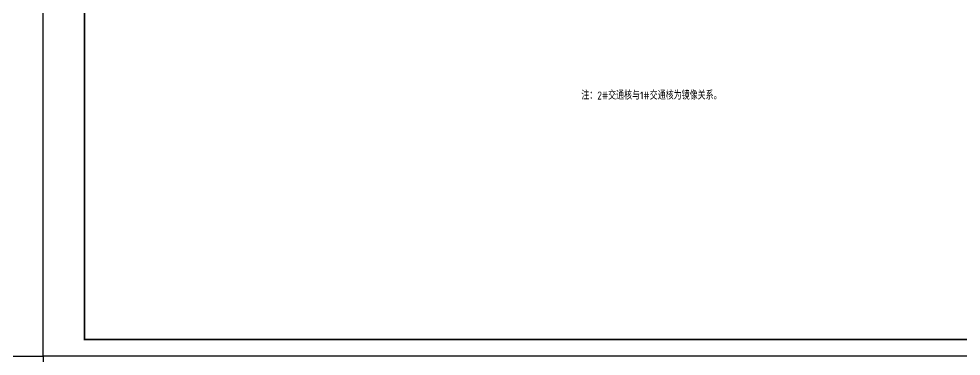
# Model space of a CAD drawing. Extents: x -518115 to 389031, y -231062 to 1628073.
# Drawn here: x 132100 to 160490, y -52418 to -42244 of the extents above; entities that cross this region are included whole.
import ezdxf

# ---------------------------------------------------------------- set-up
doc = ezdxf.new("R2010")
doc.units = 0
doc.header["$LTSCALE"] = 1000
doc.header["$MEASUREMENT"] = 0
for name, color, linetype in [('PUB_TEXT', 4, 'Continuous'), ('text', 7, 'Continuous'), ('图框', 140, 'Continuous')]:
    doc.layers.add(name, color=color, linetype=linetype)
doc.layers.add('yichutu', color=7, linetype='Continuous', true_color=0xffffff, plot=False)
doc.styles.get("Standard").update_dxf_attribs({"font": 'gbenor.shx', "bigfont": 'gbcbig.shx'})

# ---------------------------------------------------------------- blocks, each defined once
blk = doc.blocks.new('yct-841-594-84100-59399.9999999999-100-1000.0')
at = {"layer": 'yichutu', "color": 7, "true_color": 0xffffff}
blk.add_lwpolyline([(0, 0), (0, 59400), (84100, 59400), (84100, 0)], close=True, dxfattribs=at)
blk = doc.blocks.new('A$C549D2611')
at = {"layer": '图框'}
blk.add_lwpolyline([(0, 0), (42050, 0), (42050, -29700), (0, -29700)], close=True, dxfattribs=at)
blk.add_lwpolyline([(0, 0), (42050, 0), (42050, -29700), (0, -29700)], close=True, dxfattribs=at)
at = {"layer": '图框', "const_width": 50}
blk.add_lwpolyline([(41550, -29200), (41550, -500), (1250, -500), (1250, -29200)], close=True, dxfattribs=at)

msp = doc.modelspace()

# ---------------------------------------------------------------- linework, layer by layer
at = {"layer": 'text', "color": 2}
msp.add_lwpolyline([(132830.5, -70226.6), (101830.5, -70226.6), (101830.5, -52418.3), (132830.5, -52418.3)], close=True, dxfattribs=at)

# ---------------------------------------------------------------- block references
msp.add_blockref('A$C549D2611', (132830.5, -22718.3))
at = {"layer": 'yichutu', "xscale": 0.5, "yscale": 0.5, "zscale": 0.5}
msp.add_blockref('yct-841-594-84100-59399.9999999999-100-1000.0', (132830.5, -52418.3), dxfattribs=at)

# ---------------------------------------------------------------- texts
at = {"layer": 'PUB_TEXT', "color": 1}
msp.add_text('注：2#交通核与1#交通核为镜像关系。', height=241.135, dxfattribs=at).set_placement((149045.5, -44677.2))

doc.saveas('drawing.dxf')
